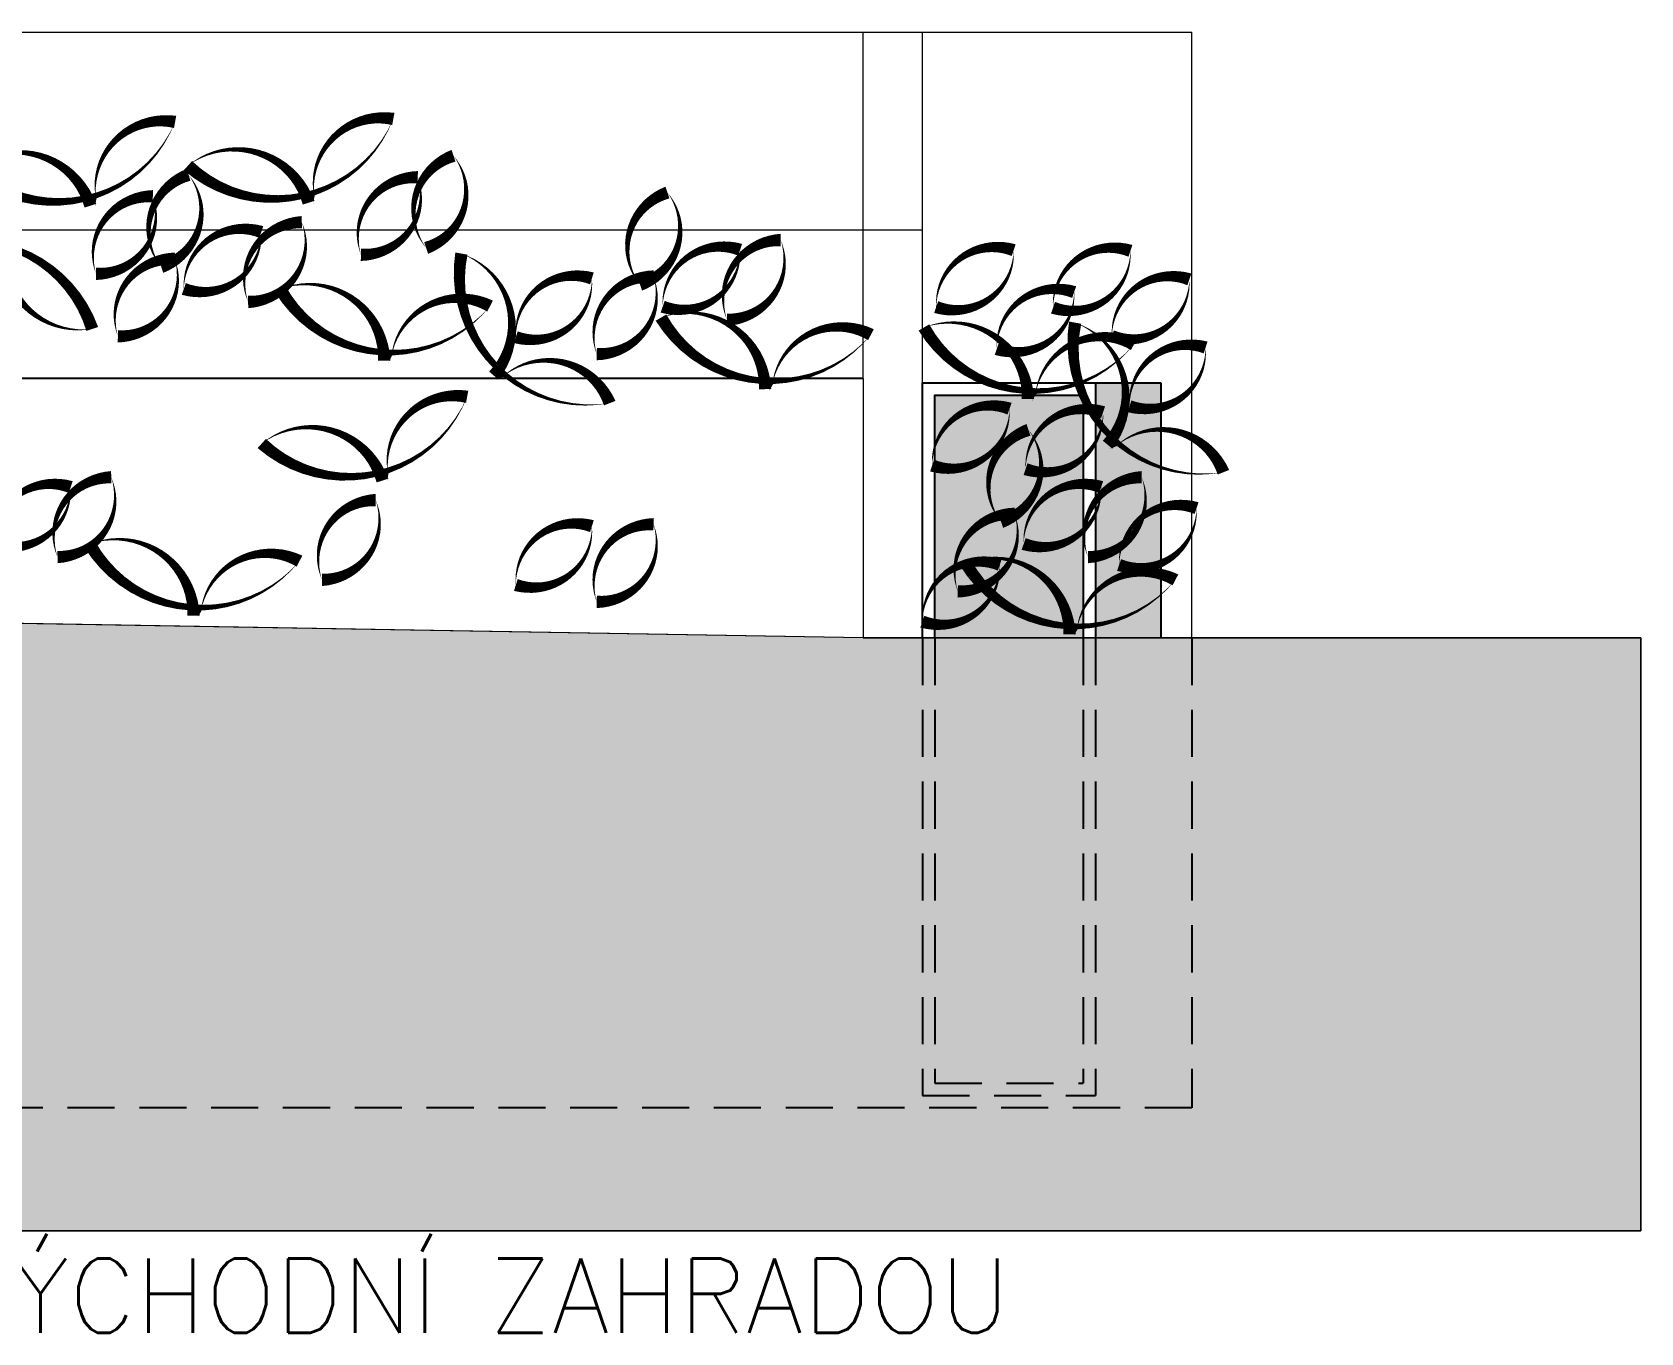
# Model space of a CAD drawing. Header units: metres. Extents: x -442 to 316, y -503 to 125.
# Drawn here: x 259.54 to 266.05, y -317.13 to -311.87 of the extents above; entities that cross this region are included whole.
import ezdxf

# ---------------------------------------------------------------- set-up
doc = ezdxf.new("R2010")
doc.units = ezdxf.units.M
doc.linetypes.add('DASHED', pattern=[19.05, 12.7, -6.35])
for name, color, linetype in [('SRAFA', 251, 'Continuous'), ('SRAFY', 3, 'Continuous'), ('zariz.predmety', 203, 'Continuous'), ('ZDIVO', 1, 'Continuous')]:
    doc.layers.add(name, color=color, linetype=linetype)
doc.layers.add('Standard', color=7, linetype='Continuous', lineweight=25)
doc.styles.add('ROMANS', font='romans.shx', dxfattribs={"width": 0.7})

msp = doc.modelspace()

# ---------------------------------------------------------------- hatches: boundary and pattern name
at = {"layer": 'SRAFA', "linetype": 'Continuous'}
for points in [[(263.793438, -314.319236), (263.793438, -313.337236), (263.193438, -313.337236), (263.193438, -314.319236)], [(264.108438, -313.287236), (263.843438, -313.287236), (263.843438, -314.319236), (264.108438, -314.319236)]]:
    msp.add_hatch(color=256, dxfattribs=at).paths.add_polyline_path(points)
at = {"layer": 'SRAFA', "linetype": 'Continuous', "lineweight": 0, "ltscale": 20}
msp.add_hatch(color=256, dxfattribs=at).paths.add_polyline_path([(243.12118, -314.069236), (243.12118, -316.716876), (266.049818, -316.716876), (266.049818, -314.319236), (262.903438, -314.319236), (259.032019, -314.253126), (255.597781, -314.194481), (251.613438, -313.809236), (248.263438, -313.809236)])

# ---------------------------------------------------------------- linework, layer by layer
for p, q in [((259.032019, -312.669236), (262.903438, -312.669236)), ((266.049818, -314.319236), (266.049818, -316.716876)), ((266.049818, -316.716876), (243.12118, -316.716876))]:
    msp.add_line(p, q, dxfattribs=at)
at = {"layer": 'SRAFA', "linetype": 'Continuous', "lineweight": 0, "ltscale": 20, "flags": 128}
msp.add_lwpolyline([(243.12118, -314.069236), (243.12118, -316.716876), (266.049818, -316.716876), (266.049818, -314.319236), (262.903438, -314.319236), (259.032019, -314.253126), (255.597781, -314.194481), (251.613438, -313.809236), (248.263438, -313.809236)], close=True, dxfattribs=at)
at = {"layer": 'SRAFY', "linetype": 'Continuous', "lineweight": 0, "ltscale": 20}
for p, q in [((258.423438, -311.869236), (264.233438, -311.869236)), ((262.903438, -312.669236), (262.903438, -311.869236)), ((263.143438, -312.669236), (263.143438, -311.869236)), ((264.233438, -314.319236), (264.233438, -311.869236))]:
    msp.add_line(p, q, dxfattribs=at)
at = {"layer": 'SRAFY', "linetype": 'Continuous'}
for p, q in [((262.903438, -313.269236), (259.032019, -313.269236)), ((263.143438, -313.287236), (264.108438, -313.287236)), ((264.108438, -313.287236), (264.108438, -314.319236))]:
    msp.add_line(p, q, dxfattribs=at)
at = {"layer": 'SRAFY', "linetype": 'DASHED', "ltscale": 0.015}
for p, q in [((263.143438, -314.319236), (263.143438, -316.169236)), ((263.193438, -314.319236), (263.193438, -316.119236)), ((263.793438, -314.319236), (263.793438, -316.119236)), ((263.843438, -314.319236), (263.843438, -316.169236)), ((264.233438, -314.319236), (264.233438, -316.219236)), ((263.193438, -316.119236), (263.793438, -316.119236)), ((263.143438, -316.169236), (263.843438, -316.169236)), ((264.233438, -316.219236), (248.263438, -316.219236))]:
    msp.add_line(p, q, dxfattribs=at)
at = {"layer": 'SRAFY', "linetype": 'Continuous'}
for points in [[(263.143438, -314.319236), (263.143438, -313.287236), (263.843438, -313.287236), (263.843438, -314.319236)], [(263.193438, -314.319236), (263.193438, -313.337236), (263.793438, -313.337236), (263.793438, -314.319236)]]:
    msp.add_lwpolyline(points, dxfattribs=at)
at = {"layer": 'zariz.predmety', "color": 253, "linetype": 'Continuous', "ltscale": 0.001}
for points in [[(259.289691, -312.421013, 0, 0, -0.52056705), (259.289691, -312.421013, 0, 0.05, -0.52056705), (259.778054, -312.570844, 0, 0.05, -0.52056705), (259.801155, -312.549163, 0, 0.05, -0.52056705), (260.120527, -312.232069, 0, 0.05, -0.52056705), (259.289691, -312.421013, 0.05, 0.05, 0)], [(260.172355, -312.409022, 0, 0, -0.52056705), (260.172355, -312.409022, 0, 0.05, -0.52056705), (260.660717, -312.558853, 0, 0.05, -0.52056705), (260.683818, -312.537172, 0, 0.05, -0.52056705), (261.00319, -312.220078, 0, 0.05, -0.52056705), (260.172355, -312.409022, 0.05, 0.05, 0)], [(261.136221, -312.741908, 0, 0, -0.52056705), (261.136221, -312.741908, 0, 0.05, -0.52056705), (261.246671, -312.368935, 0, 0.05, -0.52056705), (261.136221, -312.741908, 0.05, 0.05, 0)], [(260.0645, -312.818966, 0, 0, -0.52056705), (260.0645, -312.818966, 0, 0.05, -0.52056705), (260.17495, -312.445994, 0, 0.05, -0.52056705), (260.0645, -312.818966, 0.05, 0.05, 0)], [(260.872193, -312.769566, 0, 0, -0.52056705), (260.872193, -312.769566, 0, 0.05, -0.52056705), (261.102138, -312.455825, 0, 0.05, -0.52056705), (260.872193, -312.769566, 0.05, 0.05, 0)], [(259.800472, -312.846624, 0, 0, -0.52056705), (259.800472, -312.846624, 0, 0.05, -0.52056705), (260.030417, -312.532884, 0, 0.05, -0.52056705), (259.800472, -312.846624, 0.05, 0.05, 0)], [(262.001593, -312.89084, 0, 0, -0.52056705), (262.001593, -312.89084, 0, 0.05, -0.52056705), (262.112042, -312.517867, 0, 0.05, -0.52056705), (262.001593, -312.89084, 0.05, 0.05, 0)], [(260.415843, -312.960455, 0, 0, -0.52056705), (260.415843, -312.960455, 0, 0.05, -0.52056705), (260.633095, -312.637795, 0, 0.05, -0.52056705), (260.415843, -312.960455, 0.05, 0.05, 0)], [(259.785421, -313.069538, 0, 0, -0.52056705), (259.785421, -313.069538, 0, 0.05, -0.52056705), (259.432966, -312.699778, 0, 0.05, -0.52056705), (259.402208, -312.707371, 0, 0.05, -0.52056705), (258.968478, -312.82748, 0, 0.05, -0.52056705), (259.785421, -313.069538, 0.05, 0.05, 0)], [(260.155679, -312.907633, 0, 0, -0.52056705), (260.155679, -312.907633, 0, 0.05, -0.52056705), (260.469152, -312.677325, 0, 0.05, -0.52056705), (260.155679, -312.907633, 0.05, 0.05, 0)], [(262.352936, -313.032329, 0, 0, -0.52056705), (262.352936, -313.032329, 0, 0.05, -0.52056705), (262.570187, -312.709669, 0, 0.05, -0.52056705), (262.352936, -313.032329, 0.05, 0.05, 0)], [(261.278713, -312.764531, 0, 0, -0.52056705), (261.278713, -312.764531, 0, 0.05, -0.52056705), (261.410037, -313.258192, 0, 0.05, -0.52056705), (261.440658, -313.26632, 0, 0.05, -0.52056705), (261.878727, -313.369487, 0, 0.05, -0.52056705), (261.278713, -312.764531, 0.05, 0.05, 0)], [(262.092772, -312.979507, 0, 0, -0.52056705), (262.092772, -312.979507, 0, 0.05, -0.52056705), (262.406245, -312.749198, 0, 0.05, -0.52056705), (262.092772, -312.979507, 0.05, 0.05, 0)], [(263.19925, -312.981058, 0, 0, -0.52056705), (263.19925, -312.981058, 0, 0.05, -0.52056705), (263.512723, -312.750749, 0, 0.05, -0.52056705), (263.19925, -312.981058, 0.05, 0.05, 0)], [(263.671802, -312.983783, 0, 0, -0.52056705), (263.671802, -312.983783, 0, 0.05, -0.52056705), (263.985275, -312.753474, 0, 0.05, -0.52056705), (263.671802, -312.983783, 0.05, 0.05, 0)], [(259.888992, -313.099312, 0, 0, -0.52056705), (259.888992, -313.099312, 0, 0.05, -0.52056705), (260.118937, -312.785571, 0, 0.05, -0.52056705), (259.888992, -313.099312, 0.05, 0.05, 0)], [(260.545424, -312.907927, 0, 0, -0.52056705), (260.545424, -312.907927, 0, 0.05, -0.52056705), (260.966345, -313.197362, 0, 0.05, -0.52056705), (260.994886, -313.183611, 0, 0.05, -0.52056705), (261.394674, -312.97693, 0, 0.05, -0.52056705), (260.545424, -312.907927, 0.05, 0.05, 0)], [(261.498912, -313.102768, 0, 0, -0.52056705), (261.498912, -313.102768, 0, 0.05, -0.52056705), (261.806627, -312.864819, 0, 0.05, -0.52056705), (261.498912, -313.102768, 0.05, 0.05, 0)], [(261.826085, -313.171185, 0, 0, -0.52056705), (261.826085, -313.171185, 0, 0.05, -0.52056705), (262.056029, -312.857445, 0, 0.05, -0.52056705), (261.826085, -313.171185, 0.05, 0.05, 0)], [(263.444057, -313.150629, 0, 0, -0.52056705), (263.444057, -313.150629, 0, 0.05, -0.52056705), (263.757531, -312.920321, 0, 0.05, -0.52056705), (263.444057, -313.150629, 0.05, 0.05, 0)], [(263.910051, -313.099113, 0, 0, -0.52056705), (263.910051, -313.099113, 0, 0.05, -0.52056705), (264.223525, -312.868805, 0, 0.05, -0.52056705), (263.910051, -313.099113, 0.05, 0.05, 0)], [(262.086166, -313.02355, 0, 0, -0.52056705), (262.086166, -313.02355, 0, 0.05, -0.52056705), (262.507087, -313.312985, 0, 0.05, -0.52056705), (262.535629, -313.299233, 0, 0.05, -0.52056705), (262.935417, -313.092553, 0, 0.05, -0.52056705), (262.086166, -313.02355, 0.05, 0.05, 0)], [(263.149677, -313.063461, 0, 0, -0.52056705), (263.149677, -313.063461, 0, 0.05, -0.52056705), (263.570598, -313.352896, 0, 0.05, -0.52056705), (263.59914, -313.339144, 0, 0.05, -0.52056705), (263.998928, -313.132464, 0, 0.05, -0.52056705), (263.149677, -313.063461, 0.05, 0.05, 0)], [(263.761385, -313.044022, 0, 0, -0.52056705), (263.761385, -313.044022, 0, 0.05, -0.52056705), (263.892709, -313.537683, 0, 0.05, -0.52056705), (263.92333, -313.54581, 0, 0.05, -0.52056705), (264.361398, -313.648977, 0, 0.05, -0.52056705), (263.761385, -313.044022, 0.05, 0.05, 0)], [(263.981584, -313.382258, 0, 0, -0.52056705), (263.981584, -313.382258, 0, 0.05, -0.52056705), (264.289299, -313.144309, 0, 0.05, -0.52056705), (263.981584, -313.382258, 0.05, 0.05, 0)], [(260.471116, -313.532665, 0, 0, -0.52056705), (260.471116, -313.532665, 0, 0.05, -0.52056705), (260.959479, -313.682496, 0, 0.05, -0.52056705), (260.98258, -313.660816, 0, 0.05, -0.52056705), (261.301952, -313.343721, 0, 0.05, -0.52056705), (260.471116, -313.532665, 0.05, 0.05, 0)], [(263.182672, -313.622018, 0, 0, -0.52056705), (263.182672, -313.622018, 0, 0.05, -0.52056705), (263.496146, -313.391709, 0, 0.05, -0.52056705), (263.182672, -313.622018, 0.05, 0.05, 0)], [(263.560965, -313.636469, 0, 0, -0.52056705), (263.560965, -313.636469, 0, 0.05, -0.52056705), (263.874438, -313.40616, 0, 0.05, -0.52056705), (263.560965, -313.636469, 0.05, 0.05, 0)], [(263.462052, -313.850446, 0, 0, -0.52056705), (263.462052, -313.850446, 0, 0.05, -0.52056705), (263.572502, -313.477474, 0, 0.05, -0.52056705), (263.462052, -313.850446, 0.05, 0.05, 0)], [(259.644823, -313.991935, 0, 0, -0.52056705), (259.644823, -313.991935, 0, 0.05, -0.52056705), (259.862074, -313.669275, 0, 0.05, -0.52056705), (259.644823, -313.991935, 0.05, 0.05, 0)], [(263.813395, -313.991935, 0, 0, -0.52056705), (263.813395, -313.991935, 0, 0.05, -0.52056705), (264.030647, -313.669275, 0, 0.05, -0.52056705), (263.813395, -313.991935, 0.05, 0.05, 0)], [(259.384659, -313.939113, 0, 0, -0.52056705), (259.384659, -313.939113, 0, 0.05, -0.52056705), (259.698132, -313.708805, 0, 0.05, -0.52056705), (259.384659, -313.939113, 0.05, 0.05, 0)], [(263.553231, -313.939113, 0, 0, -0.52056705), (263.553231, -313.939113, 0, 0.05, -0.52056705), (263.866704, -313.708805, 0, 0.05, -0.52056705), (263.553231, -313.939113, 0.05, 0.05, 0)], [(260.714605, -314.084099, 0, 0, -0.52056705), (260.714605, -314.084099, 0, 0.05, -0.52056705), (260.931856, -313.761439, 0, 0.05, -0.52056705), (260.714605, -314.084099, 0.05, 0.05, 0)], [(263.286544, -314.130792, 0, 0, -0.52056705), (263.286544, -314.130792, 0, 0.05, -0.52056705), (263.516489, -313.817051, 0, 0.05, -0.52056705), (263.286544, -314.130792, 0.05, 0.05, 0)], [(263.939259, -314.024227, 0, 0, -0.52056705), (263.939259, -314.024227, 0, 0.05, -0.52056705), (264.252733, -313.793918, 0, 0.05, -0.52056705), (263.939259, -314.024227, 0.05, 0.05, 0)], [(261.498912, -314.104833, 0, 0, -0.52056705), (261.498912, -314.104833, 0, 0.05, -0.52056705), (261.806627, -313.866885, 0, 0.05, -0.52056705), (261.498912, -314.104833, 0.05, 0.05, 0)], [(261.826085, -314.173251, 0, 0, -0.52056705), (261.826085, -314.173251, 0, 0.05, -0.52056705), (262.056029, -313.85951, 0, 0.05, -0.52056705), (261.826085, -314.173251, 0.05, 0.05, 0)], [(259.774403, -313.939407, 0, 0, -0.52056705), (259.774403, -313.939407, 0, 0.05, -0.52056705), (260.195325, -314.228842, 0, 0.05, -0.52056705), (260.223866, -314.215091, 0, 0.05, -0.52056705), (260.623654, -314.00841, 0, 0.05, -0.52056705), (259.774403, -313.939407, 0.05, 0.05, 0)], [(263.143385, -314.253201, 0, 0, -0.52056705), (263.143385, -314.253201, 0, 0.05, -0.52056705), (263.456858, -314.022892, 0, 0.05, -0.52056705), (263.143385, -314.253201, 0.05, 0.05, 0)], [(263.317779, -314.015223, 0, 0, -0.52056705), (263.317779, -314.015223, 0, 0.05, -0.52056705), (263.738701, -314.304658, 0, 0.05, -0.52056705), (263.767242, -314.290906, 0, 0.05, -0.52056705), (264.16703, -314.084226, 0, 0.05, -0.52056705), (263.317779, -314.015223, 0.05, 0.05, 0)]]:
    msp.add_lwpolyline(points, format="xyseb", close=True, dxfattribs=at)
at = {"layer": 'ZDIVO', "linetype": 'Continuous', "lineweight": 0}
for p, q in [((262.903438, -312.669236), (263.143438, -312.669236)), ((262.903438, -313.269236), (262.903438, -312.669236)), ((263.143438, -314.319236), (263.143438, -312.669236)), ((262.903438, -313.269236), (262.903438, -314.319236)), ((262.903438, -313.269236), (262.903438, -314.319236)), ((262.903438, -314.319236), (255.597781, -314.194481)), ((262.903438, -314.319236), (266.049818, -314.319236))]:
    msp.add_line(p, q, dxfattribs=at)

# ---------------------------------------------------------------- texts
at = {"layer": 'Standard', "color": 7, "linetype": 'ByBlock', "style": 'ROMANS'}
msp.add_text('POHLED VÝCHODNÍ ZAHRADOU', height=0.3, dxfattribs=at).set_placement((257.454015, -317.129381))

doc.saveas('drawing.dxf')
